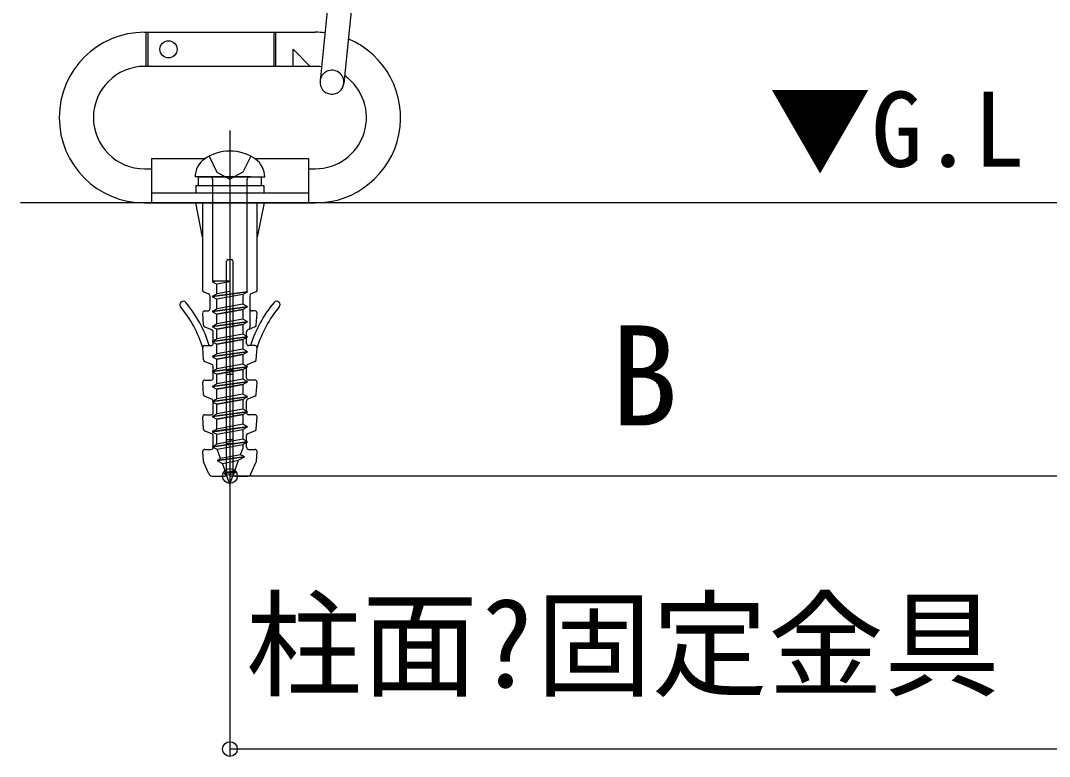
# Model space of a CAD drawing. Units: millimetres, scale not verified. Extents: x -875 to 875, y -1318 to 1308.
# Drawn here: x -115.7 to 35, y -159.1 to -51.3 of the extents above; entities that cross this region are included whole.
import ezdxf
from ezdxf.enums import TextEntityAlignment as Align

# ---------------------------------------------------------------- set-up
doc = ezdxf.new("R2010")
doc.units = ezdxf.units.MM
doc.header["$LTSCALE"] = 8
for name, color, linetype in [('0-1_USER1', 3, 'Continuous'), ('0-4_YKK_12', 2, 'Continuous'), ('0-5_YKK_13', 4, 'Continuous'), ('0-6_YKK_D', 6, 'Continuous'), ('0-8_YSS_K', 3, 'Continuous')]:
    doc.layers.add(name, color=color, linetype=linetype)
doc.styles.add('ＭＳ ゴシック', font='')
doc.styles.get('ＭＳ ゴシック').set_extended_font_data('MS Gothic')

msp = doc.modelspace()

# ---------------------------------------------------------------- linework, layer by layer
at = {"layer": '0-4_YKK_12'}
msp.add_line((-85, -67.4), (-85, -122.201), dxfattribs=at)
at = {"layer": '0-5_YKK_13'}
for p, q in [((-68.125, -23.825), (-71.8, -60.14)), ((-64.643, -24.178), (-68.318, -60.492)), ((-97.5, -53), (-72.5, -53)), ((-97.25, -58), (-97.25, -53)), ((-97, -58), (-97, -53)), ((-78.5, -58), (-78.5, -53)), ((-78.25, -58), (-78.25, -53)), ((-72.5, -58), (-97.5, -58)), ((-96.5, -71.5), (-88.618, -71.5)), ((-96.5, -71.5), (-96.5, -78)), ((-81.382, -71.5), (-73.5, -71.5)), ((-73.5, -71.5), (-73.5, -78)), ((-97.5, -73), (-96.5, -73)), ((-73.5, -73), (-72.5, -73)), ((-81.95, -74.2), (-90.1, -74.2)), ((-87.55, -74.5), (-87.55, -89.454)), ((-82.45, -90.957), (-82.45, -74.5)), ((-81.95, -74.2), (-79.9, -74.2)), ((-96.5, -76.5), (-73.5, -76.5)), ((-97.5, -78), (-72.5, -78)), ((-96.5, -78), (-73.5, -78)), ((-80, -78), (-90, -78)), ((-89, -83), (-90, -78)), ((-80, -78), (-90, -78)), ((-89, -83), (-90, -78)), ((-89, -78), (-89, -90.76)), ((-89, -78), (-89, -90.76)), ((-81, -90.76), (-81, -78)), ((-80, -78), (-81, -83)), ((-81, -90.76), (-81, -78)), ((-80, -78), (-81, -83)), ((-85.5, -117.7), (-85.5, -86.56)), ((-85.5, -117.7), (-85.5, -86.56)), ((-85.24, -86.3), (-84.76, -86.3)), ((-85.24, -86.3), (-84.76, -86.3)), ((-84.5, -117.7), (-84.5, -86.56)), ((-84.5, -117.7), (-84.5, -86.56)), ((-87.55, -89.457), (-87.55, -89.557)), ((-86.821, -89.457), (-87.55, -89.557)), ((-85, -89.457), (-87.55, -89.457)), ((-87.55, -89.557), (-86.9, -89.895)), ((-85, -89.545), (-86.9, -89.895)), ((-86.9, -91.318), (-86.9, -89.895)), ((-85, -89.457), (-85, -90.968)), ((-88.815, -91.037), (-88.124, -91.325)), ((-88.815, -91.037), (-88.124, -91.325)), ((-87.94, -91.602), (-87.94, -93.52)), ((-87.94, -91.602), (-87.94, -93.52)), ((-87.55, -91.657), (-82.45, -90.957)), ((-82.45, -91.057), (-87.55, -91.757)), ((-87.55, -91.657), (-86.9, -91.318)), ((-85, -90.968), (-86.9, -91.318)), ((-83.1, -91.395), (-86.9, -92.095)), ((-82.45, -91.057), (-83.1, -91.395)), ((-83.1, -91.395), (-83.1, -92.818)), ((-82.45, -90.957), (-82.45, -91.057)), ((-82.06, -91.602), (-82.06, -96.272)), ((-82.06, -91.602), (-82.06, -96.272)), ((-81.184, -91.037), (-81.875, -91.325)), ((-81.184, -91.037), (-81.875, -91.325)), ((-87.55, -93.857), (-82.45, -93.157)), ((-82.45, -93.257), (-87.55, -93.957)), ((-86.9, -93.518), (-86.9, -92.095)), ((-83.1, -92.818), (-86.9, -93.518)), ((-82.45, -93.157), (-83.1, -92.818)), ((-82.45, -93.257), (-83.1, -93.595)), ((-82.45, -93.157), (-82.45, -93.257)), ((-88.854, -95.912), (-88.977, -94.141)), ((-88.854, -95.912), (-88.977, -94.141)), ((-88.7, -93.82), (-88.24, -93.82)), ((-88.7, -93.82), (-88.24, -93.82)), ((-87.55, -93.857), (-86.9, -93.518)), ((-87.55, -93.857), (-87.55, -93.957)), ((-87.55, -93.957), (-86.9, -94.295)), ((-86.9, -95.718), (-86.9, -94.295)), ((-83.1, -93.595), (-83.1, -95.018)), ((-81.322, -93.82), (-81.76, -93.82)), ((-81.322, -93.82), (-81.76, -93.82)), ((-81.146, -95.912), (-81.022, -94.141)), ((-81.146, -95.912), (-81.022, -94.141)), ((-88.67, -96.168), (-87.624, -96.603)), ((-88.67, -96.168), (-87.624, -96.603)), ((-87.55, -96.057), (-82.45, -95.357)), ((-82.45, -95.457), (-87.55, -96.157)), ((-87.55, -96.057), (-86.9, -95.718)), ((-87.55, -96.057), (-87.55, -96.157)), ((-87.55, -96.157), (-86.9, -96.495)), ((-83.1, -95.018), (-86.9, -95.718)), ((-86.9, -96.495), (-83.1, -95.795)), ((-83.1, -95.795), (-86.9, -96.495)), ((-82.45, -95.357), (-83.1, -95.018)), ((-82.45, -95.457), (-83.1, -95.795)), ((-83.1, -95.795), (-83.1, -97.218)), ((-82.45, -95.357), (-82.45, -95.457)), ((-81.33, -96.168), (-82.244, -96.549)), ((-81.33, -96.168), (-82.244, -96.549)), ((-87.55, -98.257), (-82.45, -97.557)), ((-82.45, -97.657), (-87.55, -98.357)), ((-87.44, -98.59), (-87.44, -96.88)), ((-87.44, -98.59), (-87.44, -96.88)), ((-83.1, -97.218), (-86.9, -97.918)), ((-82.45, -97.557), (-83.1, -97.218)), ((-82.56, -98.59), (-82.56, -96.88)), ((-82.56, -98.59), (-82.56, -96.88)), ((-82.244, -96.549), (-82.375, -96.603)), ((-82.244, -96.549), (-82.375, -96.603)), ((-88.854, -100.982), (-88.977, -99.211)), ((-88.854, -100.982), (-88.977, -99.211)), ((-88.678, -98.89), (-87.74, -98.89)), ((-88.678, -98.89), (-87.74, -98.89)), ((-87.55, -98.257), (-87.55, -98.357)), ((-87.55, -98.357), (-86.9, -98.695)), ((-86.9, -98.695), (-83.1, -97.995)), ((-83.1, -97.995), (-86.9, -98.695)), ((-86.9, -100.118), (-86.9, -98.695)), ((-83.1, -99.418), (-86.9, -100.118)), ((-83.1, -97.995), (-83.1, -99.418)), ((-82.45, -99.757), (-83.1, -99.418)), ((-81.322, -98.89), (-82.26, -98.89)), ((-81.322, -98.89), (-82.26, -98.89)), ((-81.146, -100.982), (-81.022, -99.211)), ((-81.146, -100.982), (-81.022, -99.211)), ((-87.55, -100.457), (-82.45, -99.757)), ((-82.45, -99.857), (-87.55, -100.557)), ((-87.55, -100.457), (-86.9, -100.118)), ((-86.9, -100.895), (-83.1, -100.195)), ((-83.1, -100.195), (-86.9, -100.895)), ((-86.9, -102.318), (-86.9, -100.895)), ((-83.1, -100.195), (-83.1, -101.618)), ((-88.67, -101.238), (-87.624, -101.673)), ((-88.67, -101.238), (-87.624, -101.673)), ((-87.55, -102.657), (-82.45, -101.957)), ((-82.45, -102.057), (-87.55, -102.757)), ((-87.55, -102.657), (-86.9, -102.318)), ((-87.44, -103.66), (-87.44, -101.95)), ((-87.44, -103.66), (-87.44, -101.95)), ((-83.1, -101.618), (-86.9, -102.318)), ((-86.9, -103.095), (-83.1, -102.395)), ((-83.1, -102.395), (-86.9, -103.095)), ((-82.45, -101.957), (-83.1, -101.618)), ((-82.45, -102.057), (-83.1, -102.395)), ((-83.1, -102.395), (-83.1, -103.818)), ((-82.56, -103.66), (-82.56, -101.95)), ((-82.56, -103.66), (-82.56, -101.95)), ((-82.45, -101.957), (-82.45, -102.057)), ((-81.33, -101.238), (-82.375, -101.673)), ((-81.33, -101.238), (-82.375, -101.673)), ((-88.678, -103.96), (-87.74, -103.96)), ((-88.678, -103.96), (-87.74, -103.96)), ((-87.55, -102.657), (-87.55, -102.757)), ((-87.55, -102.757), (-86.9, -103.095)), ((-86.9, -104.518), (-86.9, -103.095)), ((-83.1, -103.818), (-86.9, -104.518)), ((-85.5, -102.505), (-84.5, -102.505)), ((-85.5, -102.505), (-84.5, -102.505)), ((-85.5, -103.105), (-84.5, -103.105)), ((-85.5, -103.105), (-84.5, -103.105)), ((-82.45, -104.157), (-83.1, -103.818)), ((-81.322, -103.96), (-82.26, -103.96)), ((-81.322, -103.96), (-82.26, -103.96)), ((-88.854, -106.052), (-88.977, -104.281)), ((-88.854, -106.052), (-88.977, -104.281)), ((-87.55, -104.857), (-82.45, -104.157)), ((-82.45, -104.257), (-87.55, -104.957)), ((-87.55, -104.857), (-86.9, -104.518)), ((-86.9, -105.295), (-83.1, -104.595)), ((-83.1, -104.595), (-86.9, -105.295)), ((-86.9, -106.718), (-86.9, -105.295)), ((-82.45, -104.257), (-83.1, -104.595)), ((-83.1, -104.595), (-83.1, -106.018)), ((-82.45, -104.157), (-82.45, -104.257)), ((-81.146, -106.052), (-81.022, -104.281)), ((-81.146, -106.052), (-81.022, -104.281)), ((-88.67, -106.308), (-87.624, -106.743)), ((-88.67, -106.308), (-87.624, -106.743)), ((-87.55, -107.057), (-82.45, -106.357)), ((-82.45, -106.457), (-87.55, -107.157)), ((-87.55, -107.057), (-86.9, -106.718)), ((-83.1, -106.018), (-86.9, -106.718)), ((-86.9, -107.495), (-83.1, -106.795)), ((-83.1, -106.795), (-86.9, -107.495)), ((-82.45, -106.357), (-83.1, -106.018)), ((-82.45, -106.457), (-83.1, -106.795)), ((-83.1, -106.795), (-83.1, -108.218)), ((-82.45, -106.357), (-82.45, -106.457)), ((-81.33, -106.308), (-82.375, -106.743)), ((-81.33, -106.308), (-82.375, -106.743)), ((-87.55, -107.057), (-87.55, -107.157)), ((-87.55, -107.157), (-86.9, -107.495)), ((-87.44, -108.73), (-87.44, -107.02)), ((-87.44, -108.73), (-87.44, -107.02)), ((-86.9, -108.918), (-86.9, -107.495)), ((-83.1, -108.218), (-86.9, -108.918)), ((-82.45, -108.557), (-83.1, -108.218)), ((-82.56, -108.73), (-82.56, -107.02)), ((-82.56, -108.73), (-82.56, -107.02)), ((-88.854, -111.122), (-88.977, -109.351)), ((-88.854, -111.122), (-88.977, -109.351)), ((-88.678, -109.03), (-87.74, -109.03)), ((-88.678, -109.03), (-87.74, -109.03)), ((-87.55, -109.257), (-82.45, -108.557)), ((-82.45, -108.657), (-87.55, -109.357)), ((-87.55, -109.257), (-86.9, -108.918)), ((-87.55, -109.257), (-87.55, -109.357)), ((-87.55, -109.357), (-86.9, -109.695)), ((-86.9, -109.695), (-83.1, -108.995)), ((-83.1, -108.995), (-86.9, -109.695)), ((-86.9, -111.118), (-86.9, -109.695)), ((-83.1, -108.995), (-83.1, -110.418)), ((-81.322, -109.03), (-82.26, -109.03)), ((-81.322, -109.03), (-82.26, -109.03)), ((-81.146, -111.122), (-81.022, -109.351)), ((-81.146, -111.122), (-81.022, -109.351)), ((-88.67, -111.378), (-87.624, -111.813)), ((-88.67, -111.378), (-87.624, -111.813)), ((-87.55, -111.457), (-82.45, -110.757)), ((-82.45, -110.857), (-87.55, -111.557)), ((-87.55, -111.457), (-86.9, -111.118)), ((-83.1, -110.418), (-86.9, -111.118)), ((-86.9, -111.895), (-83.1, -111.195)), ((-82.45, -110.757), (-83.1, -110.418)), ((-82.45, -110.857), (-83.1, -111.195)), ((-83.1, -111.195), (-83.1, -112.618)), ((-82.45, -110.757), (-82.45, -110.857)), ((-81.33, -111.378), (-82.375, -111.813)), ((-81.33, -111.378), (-82.375, -111.813)), ((-87.55, -113.657), (-82.45, -112.957)), ((-87.44, -113.8), (-87.44, -112.09)), ((-87.44, -113.8), (-87.44, -112.09)), ((-86.9, -113.318), (-86.9, -111.895)), ((-83.1, -112.618), (-86.9, -113.318)), ((-85.5, -112.645), (-84.5, -112.645)), ((-85.5, -112.645), (-84.5, -112.645)), ((-82.45, -112.957), (-83.1, -112.618)), ((-82.56, -113.8), (-82.56, -112.09)), ((-82.56, -113.8), (-82.56, -112.09)), ((-82.45, -112.957), (-82.45, -113.057)), ((-88.879, -115.824), (-88.977, -114.421)), ((-88.879, -115.824), (-88.977, -114.421)), ((-88.678, -114.1), (-87.74, -114.1)), ((-88.678, -114.1), (-87.74, -114.1)), ((-82.45, -113.057), (-87.55, -113.757)), ((-87.55, -113.657), (-86.9, -113.318)), ((-87.55, -113.657), (-87.55, -113.757)), ((-87.55, -113.757), (-86.861, -114.088)), ((-86.861, -114.088), (-83.1, -113.395)), ((-86.362, -115.459), (-86.861, -114.088)), ((-85.5, -113.245), (-84.5, -113.245)), ((-85.5, -113.245), (-84.5, -113.245)), ((-83.428, -114.883), (-83.1, -113.981)), ((-82.45, -113.057), (-83.1, -113.395)), ((-83.1, -113.395), (-83.1, -113.981)), ((-82.26, -114.1), (-81.322, -114.1)), ((-82.26, -114.1), (-81.322, -114.1)), ((-81.12, -115.824), (-81.022, -114.421)), ((-81.12, -115.824), (-81.022, -114.421)), ((-88.085, -117.699), (-88.855, -115.922)), ((-88.085, -117.699), (-88.855, -115.922)), ((-86.812, -115.693), (-82.903, -115.157)), ((-82.903, -115.257), (-86.812, -115.793)), ((-86.812, -115.693), (-86.362, -115.459)), ((-86.812, -115.693), (-86.812, -115.793)), ((-86.812, -115.793), (-86.106, -116.16)), ((-83.428, -114.883), (-86.362, -115.459)), ((-86.106, -116.16), (-83.719, -115.682)), ((-84.288, -117.245), (-83.719, -115.682)), ((-82.903, -115.157), (-83.428, -114.883)), ((-81.914, -117.699), (-81.144, -115.922)), ((-81.914, -117.699), (-81.144, -115.922)), ((-85.619, -117.499), (-86.106, -116.16)), ((-85.801, -117.594), (-84.072, -117.357)), ((-84.072, -117.457), (-85.801, -117.694)), ((-85.801, -117.594), (-85.619, -117.499)), ((-84.288, -117.245), (-85.619, -117.499)), ((-84.072, -117.357), (-84.288, -117.245)), ((-87.627, -118), (-85.8, -118)), ((-87.627, -118), (-85.8, -118)), ((-85.801, -117.594), (-85.801, -117.694)), ((-85.801, -117.694), (-85.489, -117.856)), ((-85.489, -117.856), (-84.433, -117.645)), ((-85, -119.201), (-85.489, -117.856)), ((-85, -119.201), (-84.433, -117.645)), ((-84.2, -118), (-82.373, -118)), ((-84.2, -118), (-82.373, -118))]:
    msp.add_line(p, q, dxfattribs=at)
for points in [[(-75.75, -58), (-75.75, -55.5), (-73.25, -58)], [(-88.049, -71.16), (-86.905, -73.505), (-85, -74.518)], [(-81.951, -71.16), (-83.095, -73.505), (-85, -74.518)], [(-87.55, -91.657), (-87.55, -91.757), (-86.9, -92.095)], [(-86.9, -94.295), (-83.1, -93.595), (-86.9, -94.295)], [(-87.55, -98.257), (-86.9, -97.918), (-86.9, -96.495)], [(-82.45, -97.557), (-82.45, -97.657), (-83.1, -97.995)], [(-87.55, -100.457), (-87.55, -100.557), (-86.9, -100.895)], [(-82.45, -99.757), (-82.45, -99.857), (-83.1, -100.195)], [(-87.55, -104.857), (-87.55, -104.957), (-86.9, -105.295)], [(-82.45, -108.557), (-82.45, -108.657), (-83.1, -108.995)], [(-87.55, -111.457), (-87.55, -111.557), (-86.9, -111.895)], [(-82.903, -115.157), (-82.903, -115.257), (-83.719, -115.682)], [(-84.072, -117.357), (-84.072, -117.457), (-84.433, -117.645)]]:
    msp.add_lwpolyline(points, dxfattribs=at)
for points in [[(-89.6, -74.2), (-80.4, -74.2), (-80.4, -75.5), (-89.6, -75.5)], [(-80, -76.5), (-80, -75.5), (-90, -75.5), (-90, -76.5)]]:
    msp.add_lwpolyline(points, close=True, dxfattribs=at)
msp.add_circle((-94, -55.5), 1.25, dxfattribs=at)
for centre, radius, start, end in [((-97.5, -65.5), 12.5, 90, 270), ((-72.5, -65.5), 12.5, 83.50412, 90), ((-72.5, -65.5), 12.5, 270, 67.2126), ((-97.5, -65.5), 7.5, 90, 270), ((-72.5, -65.5), 7.5, 83.02597, 90), ((-70.059, -60.316), 1.75, 354.22126, 174.22126), ((-72.5, -65.5), 7.5, 270, 55.0431), ((-70.059, -60.316), 1.75, 174.22126, 354.22126), ((-85, -76.9), 6.5, 54.84729, 125.15271), ((-86.9, -74.202), 3.2, 125.15271, 179.96682), ((-83.1, -74.202), 3.2, 0.03318, 54.84729), ((-87.85, -74.5), 0.3, 0, 90), ((-82.15, -74.5), 0.3, 90, 180), ((-85.24, -86.56), 0.26, 90, 180), ((-85.24, -86.56), 0.26, 90, 180), ((-84.76, -86.56), 0.26, 0, 90), ((-84.76, -86.56), 0.26, 0, 90), ((-88.7, -90.76), 0.3, 180, 247.38014), ((-88.7, -90.76), 0.3, 180, 247.38014), ((-88.24, -91.602), 0.3, 0, 67.38014), ((-88.24, -91.602), 0.3, 0, 67.38014), ((-81.76, -91.602), 0.3, 112.61986, 180), ((-81.76, -91.602), 0.3, 112.61986, 180), ((-81.3, -90.76), 0.3, 292.61986, 0), ((-81.3, -90.76), 0.3, 292.61986, 0), ((-91.851, -92.901), 0.5, 40.16964, 220.16964), ((-91.851, -92.901), 0.5, 40.16964, 220.16964), ((-105.147, -104.125), 16.9, 16.90367, 40.16964), ((-105.147, -104.125), 16.9, 16.90367, 40.16964), ((-105.147, -104.125), 17.9, 17.00461, 40.16964), ((-105.147, -104.125), 17.9, 17.00461, 40.16964), ((-64.852, -104.125), 17.9, 139.83036, 162.99539), ((-64.852, -104.125), 17.9, 139.83036, 162.99539), ((-64.852, -104.125), 16.9, 139.83036, 163.09633), ((-64.852, -104.125), 16.9, 139.83036, 163.09633), ((-78.148, -92.901), 0.5, 319.83036, 139.83036), ((-78.148, -92.901), 0.5, 319.83036, 139.83036), ((-88.7, -94.12), 0.3, 90, 180), ((-88.7, -94.12), 0.3, 90, 180), ((-88.24, -93.52), 0.3, 270, 0), ((-88.24, -93.52), 0.3, 270, 0), ((-81.76, -93.52), 0.3, 180, 270), ((-81.76, -93.52), 0.3, 180, 270), ((-81.322, -94.12), 0.3, 356, 90), ((-81.322, -94.12), 0.3, 356, 90), ((-88.554, -95.891), 0.3, 184, 247.38014), ((-88.554, -95.891), 0.3, 184, 247.38014), ((-82.36, -96.272), 0.3, 292.61986, 0), ((-82.36, -96.272), 0.3, 292.61986, 0), ((-81.445, -95.891), 0.3, 292.61986, 356), ((-81.445, -95.891), 0.3, 292.61986, 356), ((-87.74, -96.88), 0.3, 0, 67.38014), ((-87.74, -96.88), 0.3, 0, 67.38014), ((-82.26, -96.88), 0.3, 112.61986, 180), ((-82.26, -96.88), 0.3, 112.61986, 180), ((-82.26, -96.88), 0.3, 112.61986, 180), ((-82.26, -96.88), 0.3, 112.61986, 180), ((-88.678, -99.19), 0.3, 90, 184), ((-88.678, -99.19), 0.3, 90, 184), ((-87.74, -98.59), 0.3, 270, 0), ((-87.74, -98.59), 0.3, 270, 0), ((-82.26, -98.59), 0.3, 180, 270), ((-82.26, -98.59), 0.3, 180, 270), ((-81.322, -99.19), 0.3, 356, 90), ((-81.322, -99.19), 0.3, 356, 90), ((-88.554, -100.961), 0.3, 184, 247.38014), ((-88.554, -100.961), 0.3, 184, 247.38014), ((-87.74, -101.95), 0.3, 0, 67.38014), ((-87.74, -101.95), 0.3, 0, 67.38014), ((-82.26, -101.95), 0.3, 112.61986, 180), ((-82.26, -101.95), 0.3, 112.61986, 180), ((-81.445, -100.961), 0.3, 292.61986, 356), ((-81.445, -100.961), 0.3, 292.61986, 356), ((-88.678, -104.26), 0.3, 90, 184), ((-88.678, -104.26), 0.3, 90, 184), ((-87.74, -103.66), 0.3, 270, 0), ((-87.74, -103.66), 0.3, 270, 0), ((-82.26, -103.66), 0.3, 180, 270), ((-82.26, -103.66), 0.3, 180, 270), ((-81.322, -104.26), 0.3, 356, 90), ((-81.322, -104.26), 0.3, 356, 90), ((-88.554, -106.031), 0.3, 184, 247.38014), ((-88.554, -106.031), 0.3, 184, 247.38014), ((-87.74, -107.02), 0.3, 0, 67.38014), ((-87.74, -107.02), 0.3, 0, 67.38014), ((-82.26, -107.02), 0.3, 112.61986, 180), ((-82.26, -107.02), 0.3, 112.61986, 180), ((-81.445, -106.031), 0.3, 292.61986, 356), ((-81.445, -106.031), 0.3, 292.61986, 356), ((-88.678, -109.33), 0.3, 90, 184), ((-88.678, -109.33), 0.3, 90, 184), ((-87.74, -108.73), 0.3, 270, 0), ((-87.74, -108.73), 0.3, 270, 0), ((-82.26, -108.73), 0.3, 180, 270), ((-82.26, -108.73), 0.3, 180, 270), ((-81.322, -109.33), 0.3, 356, 90), ((-81.322, -109.33), 0.3, 356, 90), ((-88.554, -111.101), 0.3, 184, 247.38014), ((-88.554, -111.101), 0.3, 184, 247.38014), ((-81.445, -111.101), 0.3, 292.61986, 356), ((-81.445, -111.101), 0.3, 292.61986, 356), ((-87.74, -112.09), 0.3, 0, 67.38014), ((-87.74, -112.09), 0.3, 0, 67.38014), ((-82.26, -112.09), 0.3, 112.61986, 180), ((-82.26, -112.09), 0.3, 112.61986, 180), ((-88.678, -114.4), 0.3, 90, 184), ((-88.678, -114.4), 0.3, 90, 184), ((-87.74, -113.8), 0.3, 270, 0), ((-87.74, -113.8), 0.3, 270, 0), ((-82.26, -113.8), 0.3, 180, 270), ((-82.26, -113.8), 0.3, 180, 270), ((-81.322, -114.4), 0.3, 356, 90), ((-81.322, -114.4), 0.3, 356, 90), ((-88.58, -115.803), 0.3, 184, 203.42869), ((-88.58, -115.803), 0.3, 184, 203.42869), ((-81.42, -115.803), 0.3, 336.57131, 356), ((-81.42, -115.803), 0.3, 336.57131, 356), ((-87.627, -117.5), 0.5, 203.42869, 270), ((-87.627, -117.5), 0.5, 203.42869, 270), ((-85.8, -117.7), 0.3, 270, 0), ((-85.8, -117.7), 0.3, 270, 0), ((-84.2, -117.7), 0.3, 180, 270), ((-84.2, -117.7), 0.3, 180, 270), ((-82.373, -117.5), 0.5, 270, 336.57131), ((-82.373, -117.5), 0.5, 270, 336.57131)]:
    msp.add_arc(centre, radius, start, end, dxfattribs=at)
at = {"layer": '0-6_YKK_D'}
for p, q in [((-85, -96.368), (-85, -119)), ((-85, -96.368), (-85, -159)), ((45, -118), (-85, -118)), ((92.5, -158), (-85, -158))]:
    msp.add_line(p, q, dxfattribs=at)
for centre in [(-85, -118), (-85, -158)]:
    msp.add_circle(centre, 1.075, dxfattribs=at)
at = {"layer": '0-8_YSS_K'}
for p, q in [((-44.502, -78), (-115.666, -78)), ((190.001, -78), (-48.003, -78))]:
    msp.add_line(p, q, dxfattribs=at)

# ---------------------------------------------------------------- texts
at = {"layer": '0-1_USER1', "style": 'ＭＳ ゴシック'}
msp.add_text('▼G.L', height=11, dxfattribs=at).set_placement((-6.045, -76), align=Align.BOTTOM_LEFT)
at = {"layer": '0-6_YKK_D', "style": 'ＭＳ ゴシック'}
for s, height, p in [('B', 14.66, (-29.318, -115)), ('柱面?固定金具', 12.46, (-82.65, -152.682))]:
    msp.add_text(s, height=height, dxfattribs=at).set_placement(p, align=Align.BOTTOM_LEFT)

doc.saveas('drawing.dxf')
